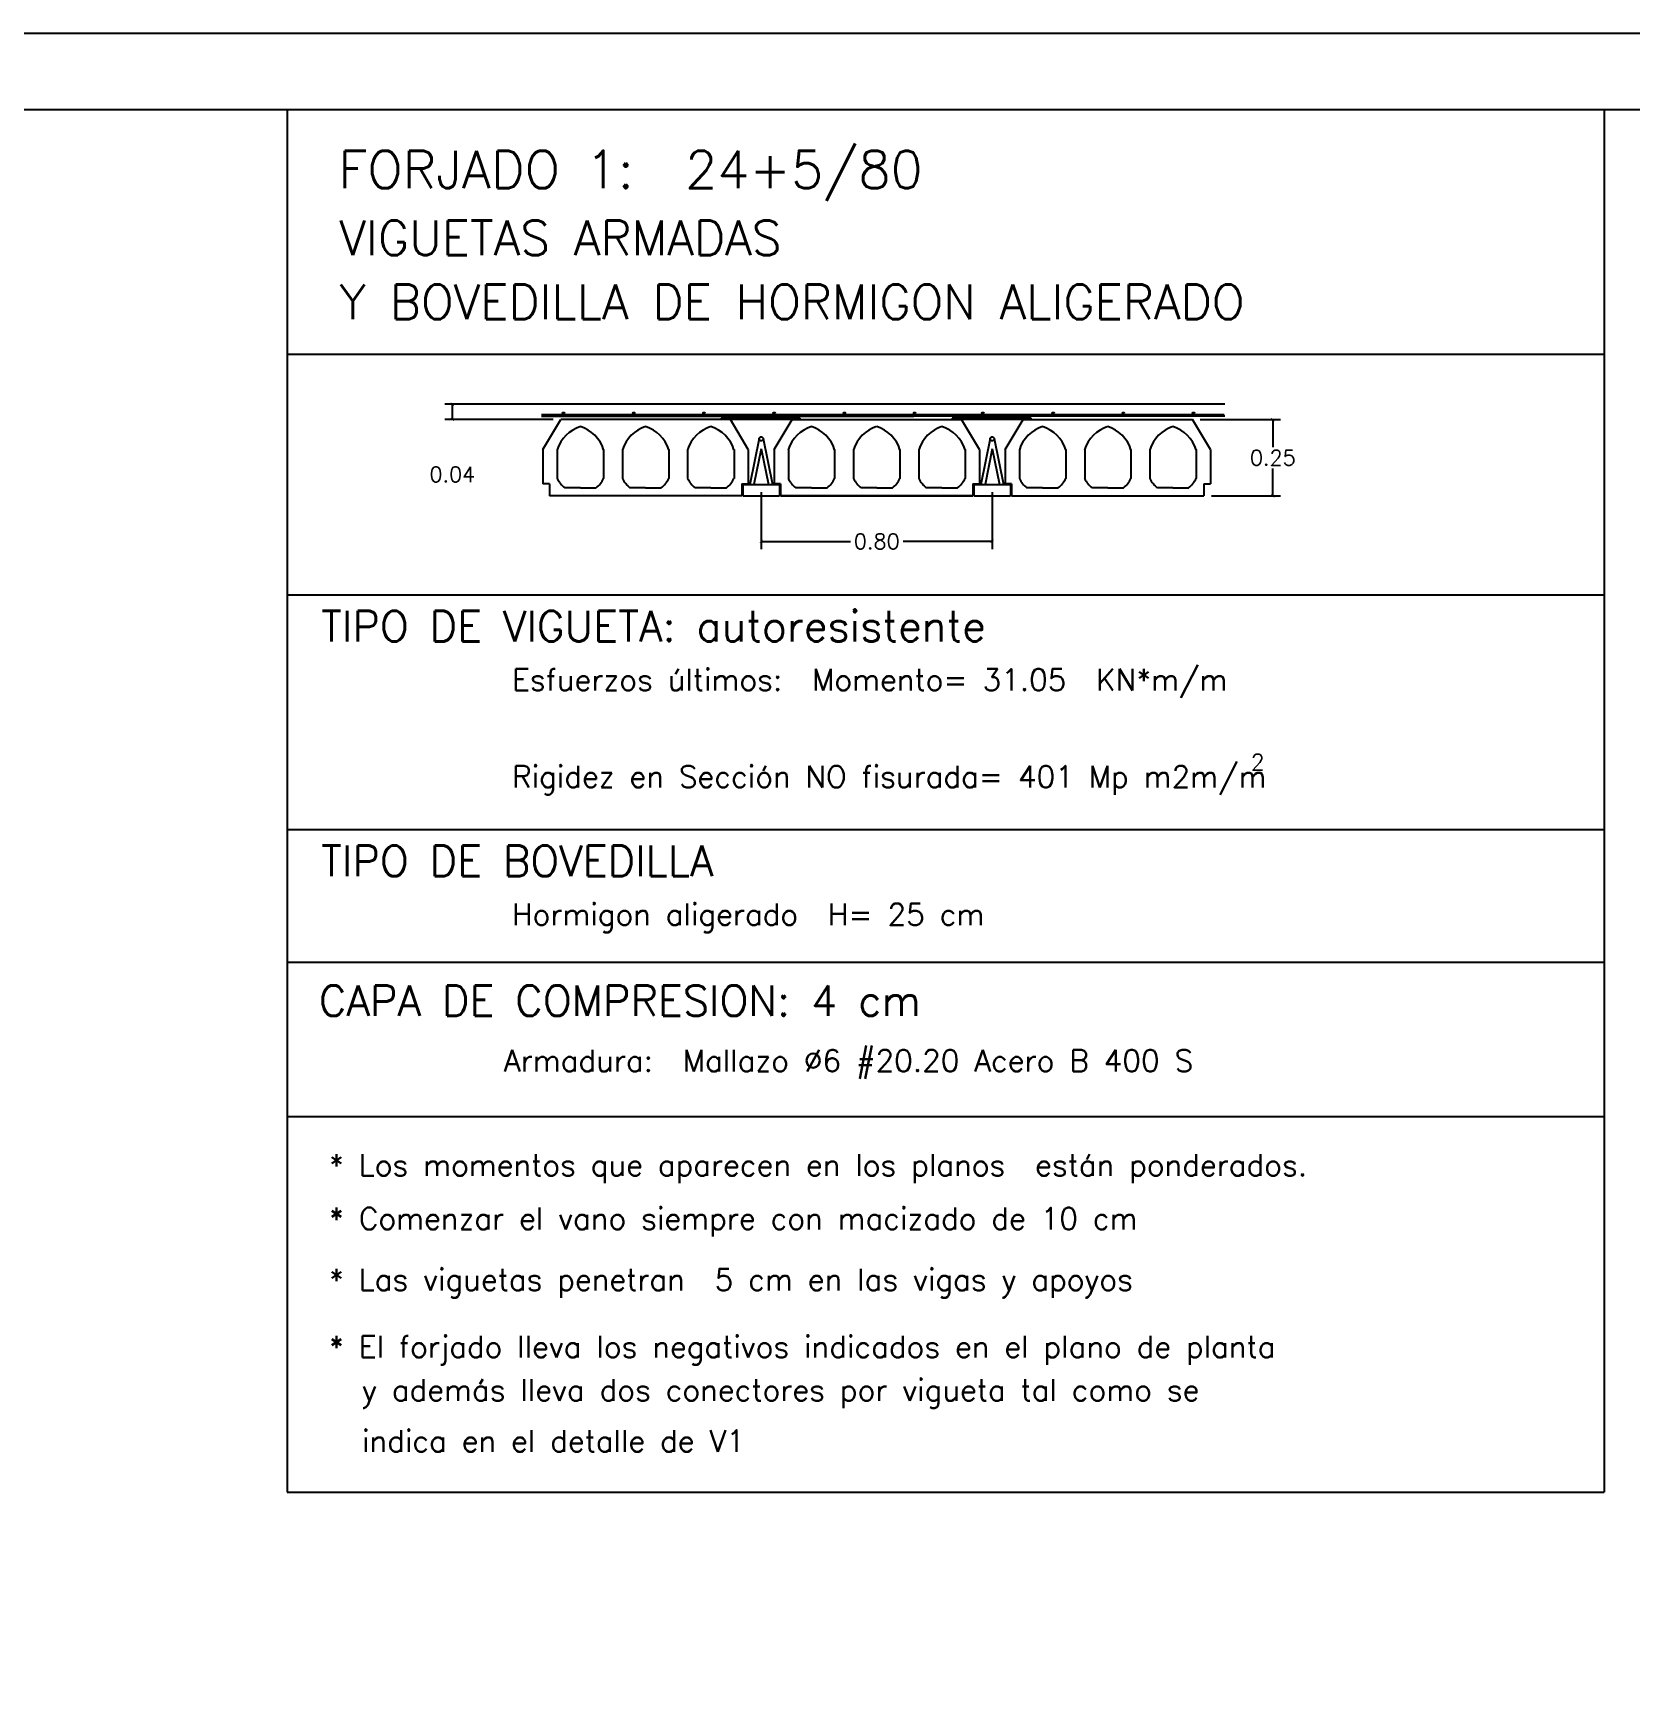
# Model space of a CAD drawing. Header units: millimetres. Extents: x 650.1 to 709.5, y 350.8 to 392.8.
# Drawn here: x 691.92 to 702.39, y 382.02 to 392.83 of the extents above; entities that cross this region are included whole.
import ezdxf

# ---------------------------------------------------------------- set-up
doc = ezdxf.new("R2010")
doc.units = ezdxf.units.MM
doc.linetypes.add('CYPELINEA', pattern=[0])
for name, color, linetype in [('015', 1, 'Continuous'), ('07', 6, 'Continuous'), ('M', 2, 'Continuous'), ('SECCION', 2, 'Continuous'), ('TABLAS', 1, 'CYPELINEA'), ('TEXTO', 1, 'Continuous')]:
    doc.layers.add(name, color=color, linetype=linetype)
doc.styles.add('ROMANS', font='romans')
doc.dimstyles.new('1-50', dxfattribs={"dimtxt": 0.1, "dimasz": 0.02, "dimexe": 0.05, "dimexo": 0.05, "dimgap": 0.02, "dimtad": 0, "dimtih": 1, "dimtoh": 1, "dimzin": 0, "dimdsep": 46, "dimtxsty": 'ROMANS', "dimblk": 'PUNTO', "dimblk1": 'ARCHTICK', "dimblk2": 'ARCHTICK', "dimsah": 1, "dimcen": 1.5, "dimclrd": 6, "dimclre": 6, "dimclrt": 7, "dimadec": 0, "dimazin": 0, "dimtfac": 43.75, "dimtix": 1, "dimtofl": 0, "dimtmove": 2, "dimatfit": 3, "dimldrblk": 'ARCHTICK', "dimfxl": 1, "dimtolj": 1, "dimtzin": 0, "dimarcsym": 0})

# ---------------------------------------------------------------- blocks, each defined once
blk = doc.blocks.new('A0H')
at = {"layer": '015'}
blk.add_lwpolyline([(-1179, -10), (-1179, 831), (10, 831), (10, -10)], close=True, dxfattribs=at)
at = {"layer": '07'}
blk.add_lwpolyline([(-1154, 0), (-1154, 821), (0, 821), (0, 0)], close=True, dxfattribs=at)
blk = doc.blocks.new('_ArchTick')
at = {"color": 0, "linetype": 'Continuous', "const_width": 0.15}
blk.add_lwpolyline([(-0.5, -0.5), (0.5, 0.5)], dxfattribs=at)
blk = doc.blocks.new('*D73')
at = {"layer": 'Defpoints', "color": 0}
for p in [(694.667, 390.403), (695.378, 390.403), (695.378, 390.303)]:
    blk.add_point(p, dxfattribs=at)
at = {"layer": 'SECCION', "color": 6, "lineweight": -2}
for p, q in [((695.328, 390.403), (694.617, 390.403)), ((695.328, 390.303), (694.617, 390.303)), ((694.667, 390.303), (694.667, 390.403))]:
    blk.add_line(p, q, dxfattribs=at)
at = {"layer": 'SECCION', "color": 6, "lineweight": -2, "xscale": 0.02, "yscale": 0.02, "zscale": 0.02}
for p, rotation in [((694.667, 390.403), 90), ((694.667, 390.303), 270)]:
    blk.add_blockref('_ArchTick', p, dxfattribs=dict(at, rotation=rotation))
at = {"layer": 'SECCION', "color": 7, "insert": (694.667, 389.944), "char_height": 0.1, "attachment_point": 5, "style": 'ROMANS'}
blk.add_mtext('\\A1;0.04', dxfattribs=at)
blk = doc.blocks.new('PUNTO')
at = {"layer": 'M', "color": 0, "linetype": 'ByBlock'}
blk.add_line((-0.5, 0), (-1, 0), dxfattribs=at)
at = {"layer": 'M', "color": 0, "linetype": 'ByBlock', "const_width": 0.5}
blk.add_lwpolyline([(-0.25, 0, 1), (0.25, 0, 1)], format="xyb", close=True, dxfattribs=at)
blk = doc.blocks.new('*D71')
at = {"layer": 'Defpoints', "color": 0}
for p in [(696.69, 389.878), (698.203, 389.878), (698.203, 389.505)]:
    blk.add_point(p, dxfattribs=at)
at = {"layer": 'TEXTO', "color": 6, "lineweight": -2}
for p, q in [((696.69, 389.828), (696.69, 389.455)), ((698.203, 389.828), (698.203, 389.455)), ((696.69, 389.505), (697.274, 389.505)), ((698.203, 389.505), (697.619, 389.505))]:
    blk.add_line(p, q, dxfattribs=at)
at = {"layer": 'TEXTO', "color": 6, "lineweight": -2, "xscale": 0.02, "yscale": 0.02, "zscale": 0.02, "rotation": 180}
blk.add_blockref('_ArchTick', (696.69, 389.505), dxfattribs=at)
at = {"layer": 'TEXTO', "color": 6, "lineweight": -2, "xscale": 0.02, "yscale": 0.02, "zscale": 0.02}
blk.add_blockref('_ArchTick', (698.203, 389.505), dxfattribs=at)
at = {"layer": 'TEXTO', "color": 7, "insert": (697.447, 389.505), "char_height": 0.1, "attachment_point": 5, "style": 'ROMANS'}
blk.add_mtext('\\A1;0.80', dxfattribs=at)
blk = doc.blocks.new('*D72')
at = {"layer": 'Defpoints', "color": 0}
for p in [(699.515, 390.303), (700.041, 390.303), (699.59, 389.803)]:
    blk.add_point(p, dxfattribs=at)
at = {"layer": 'SECCION', "color": 6, "lineweight": -2}
for p, q in [((699.565, 390.303), (700.091, 390.303)), ((700.041, 390.303), (700.041, 390.123)), ((700.041, 389.803), (700.041, 389.983)), ((699.64, 389.803), (700.091, 389.803))]:
    blk.add_line(p, q, dxfattribs=at)
at = {"layer": 'SECCION', "color": 6, "lineweight": -2, "xscale": 0.02, "yscale": 0.02, "zscale": 0.02}
for p, rotation in [((700.041, 390.303), 90), ((700.041, 389.803), 270)]:
    blk.add_blockref('_ArchTick', p, dxfattribs=dict(at, rotation=rotation))
at = {"layer": 'SECCION', "color": 7, "insert": (700.041, 390.053), "char_height": 0.1, "attachment_point": 5, "style": 'ROMANS'}
blk.add_mtext('\\A1;0.25', dxfattribs=at)

msp = doc.modelspace()

# ---------------------------------------------------------------- linework, layer by layer
at = {"layer": 'TABLAS'}
for p, q in [((693.586, 392.334), (693.586, 383.28)), ((702.211, 392.334), (702.211, 383.28)), ((693.586, 390.731), (702.211, 390.731)), ((693.586, 389.156), (702.211, 389.156)), ((693.586, 387.619), (702.211, 387.619)), ((693.586, 386.749), (702.211, 386.749)), ((693.586, 385.739), (702.211, 385.739)), ((693.586, 383.28), (702.211, 383.28))]:
    msp.add_line(p, q, dxfattribs=at)
at = {"layer": 'TEXTO', "color": 6}
msp.add_line((693.586, 392.334), (702.211, 392.334), dxfattribs=at)
at = {"layer": 'TEXTO', "color": 3}
for p, q in [((699.727, 390.403), (695.25, 390.403)), ((695.25, 390.337), (699.722, 390.337)), ((695.25, 390.325), (697.689, 390.325)), ((695.26, 390.107), (695.378, 390.303)), ((696.488, 390.303), (695.378, 390.303)), ((696.945, 390.312), (696.427, 390.312)), ((696.427, 390.312), (696.427, 390.305)), ((696.488, 390.305), (696.945, 390.305)), ((696.605, 390.107), (696.488, 390.303)), ((696.774, 390.107), (696.892, 390.303)), ((696.892, 390.303), (698.001, 390.303)), ((696.945, 390.305), (696.945, 390.312)), ((699.727, 390.325), (697.689, 390.325)), ((697.94, 390.312), (697.94, 390.305)), ((698.458, 390.312), (697.94, 390.312)), ((698.001, 390.305), (698.458, 390.305)), ((698.119, 390.107), (698.001, 390.303)), ((698.119, 390.107), (698.001, 390.303)), ((698.288, 390.107), (698.405, 390.303)), ((698.405, 390.303), (699.515, 390.303)), ((698.458, 390.305), (698.458, 390.312)), ((699.633, 390.107), (699.515, 390.303)), ((695.26, 390.107), (695.26, 389.883)), ((695.354, 390.106), (695.354, 389.916)), ((695.657, 390.106), (695.657, 389.916)), ((695.781, 390.106), (695.781, 389.916)), ((696.085, 390.106), (696.085, 389.916)), ((696.208, 390.106), (696.208, 389.916)), ((696.512, 390.106), (696.512, 389.916)), ((696.605, 390.107), (696.605, 389.883)), ((696.677, 390.18), (696.615, 389.878)), ((696.69, 390.111), (696.642, 389.878)), ((696.69, 390.111), (696.737, 389.878)), ((696.703, 390.18), (696.764, 389.878)), ((696.774, 390.107), (696.774, 389.883)), ((696.868, 390.106), (696.868, 389.916)), ((697.171, 390.106), (697.171, 389.916)), ((697.295, 390.106), (697.295, 389.916)), ((697.598, 390.106), (697.598, 389.916)), ((697.722, 390.106), (697.722, 389.916)), ((698.025, 390.106), (698.025, 389.916)), ((698.119, 390.107), (698.119, 389.883)), ((698.119, 390.107), (698.119, 389.883)), ((698.19, 390.18), (698.129, 389.878)), ((698.203, 390.111), (698.156, 389.878)), ((698.203, 390.111), (698.251, 389.878)), ((698.216, 390.18), (698.278, 389.878)), ((698.288, 390.107), (698.288, 389.883)), ((698.381, 390.106), (698.381, 389.916)), ((698.685, 390.106), (698.685, 389.916)), ((698.809, 390.106), (698.809, 389.916)), ((699.112, 390.106), (699.112, 389.916)), ((699.236, 390.106), (699.236, 389.916)), ((699.539, 390.106), (699.539, 389.916)), ((699.633, 390.107), (699.633, 389.883)), ((695.303, 389.883), (695.26, 389.883)), ((695.303, 389.883), (695.303, 389.803)), ((696.563, 389.883), (696.605, 389.883)), ((696.563, 389.883), (696.563, 389.803)), ((696.563, 389.883), (696.578, 389.883)), ((696.57, 389.878), (696.57, 389.803)), ((696.57, 389.878), (696.81, 389.878)), ((696.817, 389.883), (696.774, 389.883)), ((696.817, 389.883), (696.802, 389.883)), ((696.81, 389.878), (696.81, 389.803)), ((696.81, 389.878), (696.81, 389.803)), ((696.81, 389.878), (696.81, 389.803)), ((696.817, 389.883), (696.817, 389.803)), ((698.077, 389.883), (698.119, 389.883)), ((698.077, 389.883), (698.119, 389.883)), ((698.077, 389.883), (698.077, 389.803)), ((698.077, 389.883), (698.119, 389.883)), ((698.077, 389.883), (698.091, 389.883)), ((698.077, 389.883), (698.077, 389.803)), ((698.083, 389.878), (698.131, 389.878)), ((698.083, 389.878), (698.323, 389.878)), ((698.083, 389.878), (698.083, 389.803)), ((698.33, 389.883), (698.288, 389.883)), ((698.33, 389.883), (698.288, 389.883)), ((698.33, 389.883), (698.315, 389.883)), ((698.33, 389.883), (698.315, 389.883)), ((698.323, 389.878), (698.323, 389.803)), ((698.323, 389.878), (698.323, 389.803)), ((698.323, 389.878), (698.323, 389.803)), ((698.33, 389.883), (698.33, 389.803)), ((699.59, 389.883), (699.59, 389.803)), ((699.59, 389.883), (699.633, 389.883)), ((696.563, 389.803), (695.303, 389.803)), ((695.506, 389.856), (695.403, 389.856)), ((695.506, 389.856), (695.608, 389.856)), ((695.933, 389.856), (695.83, 389.856)), ((695.933, 389.856), (696.035, 389.856)), ((696.36, 389.856), (696.258, 389.856)), ((696.36, 389.856), (696.463, 389.856)), ((696.57, 389.803), (696.81, 389.803)), ((696.817, 389.803), (698.077, 389.803)), ((698.077, 389.803), (696.817, 389.803)), ((697.019, 389.856), (696.917, 389.856)), ((697.019, 389.856), (697.122, 389.856)), ((697.447, 389.856), (697.344, 389.856)), ((697.447, 389.856), (697.549, 389.856)), ((697.874, 389.856), (697.771, 389.856)), ((697.874, 389.856), (697.976, 389.856)), ((698.083, 389.803), (698.323, 389.803)), ((698.33, 389.803), (699.59, 389.803)), ((698.533, 389.856), (698.431, 389.856)), ((698.533, 389.856), (698.636, 389.856)), ((698.96, 389.856), (698.858, 389.856)), ((698.96, 389.856), (699.063, 389.856)), ((699.387, 389.856), (699.285, 389.856)), ((699.387, 389.856), (699.49, 389.856))]:
    msp.add_line(p, q, dxfattribs=at)
for centre, radius in [((695.395, 390.344), 0.006), ((695.855, 390.344), 0.006), ((696.315, 390.344), 0.006), ((696.678, 390.317), 0.006), ((696.701, 390.317), 0.006), ((696.775, 390.344), 0.006), ((697.235, 390.344), 0.006), ((697.695, 390.344), 0.006), ((698.142, 390.344), 0.006), ((698.192, 390.317), 0.006), ((698.215, 390.317), 0.006), ((698.602, 390.344), 0.006), ((699.062, 390.344), 0.006), ((699.522, 390.344), 0.006), ((696.69, 390.177), 0.0133), ((698.203, 390.177), 0.0133)]:
    msp.add_circle(centre, radius, dxfattribs=at)
for centre, radius, start, end in [((695.577, 390.034), 0.234, 107.6458, 162.1197), ((695.435, 390.034), 0.234, 17.8803, 72.3542), ((696.004, 390.034), 0.234, 107.6458, 162.1197), ((695.862, 390.034), 0.234, 17.8803, 72.3542), ((696.431, 390.034), 0.234, 107.6458, 162.1197), ((696.289, 390.034), 0.234, 17.8803, 72.3542), ((697.09, 390.034), 0.234, 107.6458, 162.1197), ((696.948, 390.034), 0.234, 17.8803, 72.3542), ((697.517, 390.034), 0.234, 107.6458, 162.1197), ((697.376, 390.034), 0.234, 17.8803, 72.3542), ((697.945, 390.034), 0.234, 107.6458, 162.1197), ((697.803, 390.034), 0.234, 17.8803, 72.3542), ((698.604, 390.034), 0.234, 107.6458, 162.1197), ((698.462, 390.034), 0.234, 17.8803, 72.3542), ((699.031, 390.034), 0.234, 107.6458, 162.1197), ((698.889, 390.034), 0.234, 17.8803, 72.3542), ((699.458, 390.034), 0.234, 107.6458, 162.1197), ((699.316, 390.034), 0.234, 17.8803, 72.3542), ((695.506, 389.989), 0.168, 205.4902, 232.4232), ((695.506, 389.989), 0.168, 307.5768, 334.5098), ((695.933, 389.989), 0.168, 205.4902, 232.4232), ((695.933, 389.989), 0.168, 307.5768, 334.5098), ((696.36, 389.989), 0.168, 205.4902, 232.4232), ((696.36, 389.989), 0.168, 307.5768, 334.5098), ((697.019, 389.989), 0.168, 205.4902, 232.4232), ((697.019, 389.989), 0.168, 307.5768, 334.5098), ((697.447, 389.989), 0.168, 205.4902, 232.4232), ((697.447, 389.989), 0.168, 307.5768, 334.5098), ((697.874, 389.989), 0.168, 205.4902, 232.4232), ((697.874, 389.989), 0.168, 307.5768, 334.5098), ((698.533, 389.989), 0.168, 205.4902, 232.4232), ((698.533, 389.989), 0.168, 307.5768, 334.5098), ((698.96, 389.989), 0.168, 205.4902, 232.4232), ((698.96, 389.989), 0.168, 307.5768, 334.5098), ((699.387, 389.989), 0.168, 205.4902, 232.4232), ((699.387, 389.989), 0.168, 307.5768, 334.5098)]:
    msp.add_arc(centre, radius, start, end, dxfattribs=at)

# ---------------------------------------------------------------- block references
at = {"linetype": 'Continuous', "xscale": 0.05000000000001137, "yscale": 0.05000000000001137, "zscale": 0.05}
msp.add_blockref('A0H', (709.012, 351.284), dxfattribs=at)

# ---------------------------------------------------------------- texts
at = {"layer": 'TEXTO', "color": 7, "style": 'ROMANS'}
msp.add_text('FORJADO 1:  24+5/80 ', height=0.24531, dxfattribs=at).set_placement((693.921, 391.818))
at = {"layer": 'TEXTO', "color": 1, "style": 'ROMANS'}
for s, height, p in [('VIGUETAS ARMADAS', 0.22677, (693.927, 391.379)), ('Y BOVEDILLA DE HORMIGON ALIGERADO', 0.22677, (693.927, 390.96)), ('TIPO DE VIGUETA: autoresistente', 0.2, (693.807, 388.85)), ('Esfuerzos últimos:  Momento= 31.05  KN*m/m', 0.14235, (695.059, 388.528)), ('Rigidez en Sección NO fisurada= 401 Mp m2m/m', 0.14235, (695.059, 387.894)), ('2', 0.105, (699.897, 388.007)), ('TIPO DE BOVEDILLA', 0.2, (693.807, 387.313)), ('Hormigon aligerado  H= 25 cm', 0.14235, (695.059, 386.991)), ('CAPA DE COMPRESION: 4 cm', 0.2, (693.794, 386.398)), ('Armadura:  Mallazo %%c6 #20.20 Acero B 400 S', 0.14235, (695.005, 386.034)), ('* Los momentos que aparecen en los planos  están ponderados.', 0.14235, (693.86, 385.35)), ('* Comenzar el vano siempre con macizado de 10 cm ', 0.14235, (693.86, 385)), ('* Las viguetas penetran  5 cm en las vigas y apoyos', 0.14235, (693.86, 384.6)), ('* El forjado lleva los negativos indicados en el plano de planta', 0.14235, (693.86, 384.16)), ('y además lleva dos conectores por vigueta tal como se ', 0.14235, (694.076, 383.877)), ('indica en el detalle de V1', 0.14235, (694.076, 383.543))]:
    msp.add_text(s, height=height, dxfattribs=at).set_placement(p)

# ---------------------------------------------------------------- dimensions: what is measured, and where the dimension line sits
at = {"layer": 'SECCION'}
dim = msp.add_linear_dim(base=(694.667, 390.403), p1=(695.378, 390.303), p2=(695.378, 390.403), angle=90, text='0.04', dimstyle='1-50', dxfattribs=at)
dim.commit()
dim.dimension.update_dxf_attribs({"geometry": '*D73', "text_midpoint": (694.667, 389.944), "dimtype": 160})
dim = msp.add_linear_dim(base=(700.041, 390.303), p1=(699.59, 389.803), p2=(699.515, 390.303), angle=90, text='0.25', dimstyle='1-50', dxfattribs=at)
dim.commit()
dim.dimension.update_dxf_attribs({"geometry": '*D72', "text_midpoint": (700.041, 390.053)})
at = {"layer": 'TEXTO'}
dim = msp.add_linear_dim(base=(698.203, 389.505), p1=(696.69, 389.878), p2=(698.203, 389.878), text='0.80', dimstyle='1-50', dxfattribs=at)
dim.commit()
dim.dimension.update_dxf_attribs({"geometry": '*D71', "text_midpoint": (697.447, 389.505)})

doc.saveas('drawing.dxf')
